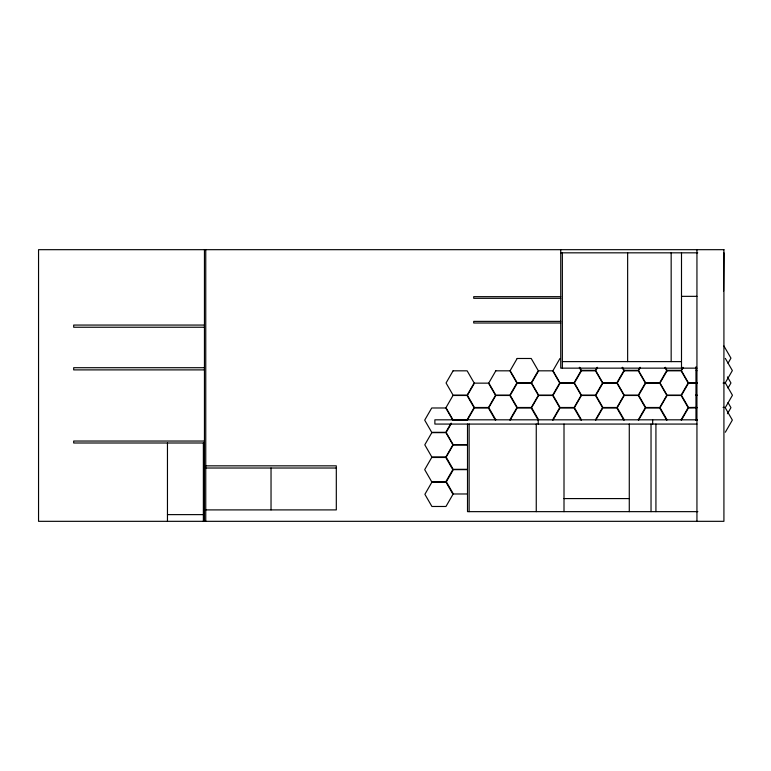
<?xml version="1.0" encoding="UTF-8"?>
<svg xmlns="http://www.w3.org/2000/svg" width="771" height="771" viewBox="0 0 771 771"><rect width="100%" height="100%" fill="white"/><g stroke="black" fill="none" stroke-linecap="round" stroke-linejoin="round"><path stroke-width="1.16" d="M723.583 291.091L723.921 252.83M451.045 423.192L445.773 432.319L431.721 432.319L424.696 420.147L431.721 407.984L445.773 407.984L452.799 420.147M451.421 423.356L446.158 432.483L453.184 444.655L467.236 444.655M467.043 419.819L474.069 407.657L467.043 395.484L452.991 395.484L445.966 407.657L452.991 419.819M467.322 420.147L474.348 407.984L488.4 407.984L495.425 420.147M509.862 419.819L516.888 407.657L509.862 395.484L495.811 395.484L488.785 407.657L495.811 419.819M510.142 420.147L517.168 407.984L531.219 407.984L538.245 420.147M559.977 358.486L552.952 370.658L559.977 382.83L574.029 382.83L581.055 370.658L579.3 367.613M552.672 419.819L559.698 407.657L552.672 395.484L538.621 395.484L531.595 407.657L538.621 419.819M552.952 420.147L559.977 407.984L574.029 407.984L581.055 420.147M597.246 367.285L595.491 370.331L581.44 370.331L579.676 367.285M597.525 367.613L595.771 370.658L602.797 382.83L616.848 382.83L623.874 370.658L622.12 367.613M595.491 419.819L602.517 407.657L595.491 395.484L581.44 395.484L574.414 407.657L581.44 419.819M595.771 420.147L602.797 407.984L616.848 407.984L623.874 420.147M640.055 367.285L638.301 370.331L624.25 370.331L622.496 367.285M640.344 367.613L638.581 370.658L645.606 382.83L659.658 382.83L666.684 370.658L664.93 367.613M638.301 419.819L645.327 407.657L638.301 395.484L624.25 395.484L617.224 407.657L624.25 419.819M638.581 420.147L645.606 407.984L659.658 407.984L666.684 420.147M682.875 367.285L681.121 370.331L667.069 370.331L665.306 367.285M683.154 367.613L681.4 370.658L688.426 382.83L696.618 382.83M681.121 419.819L688.146 407.657L681.121 395.484L667.069 395.484L660.034 407.657L667.069 419.819M681.4 420.147L688.426 407.984L696.945 407.898M728.026 363.228L730.956 358.158L723.93 345.996M725.328 382.744L732.354 370.572L725.328 358.409M728.026 388.064L730.956 382.985L727.448 376.903M727.448 413.738L730.956 407.657L728.026 402.587M725.328 432.232L732.354 420.07L725.328 407.898M560.739 252.83L697.736 252.83M681.497 296.343L696.945 296.343M560.739 296.671L473.712 296.671L473.712 298.31L560.739 298.31M560.739 321.372L473.712 321.372L473.712 323.001L560.739 323.001M204.45 325.063L73.688 325.063L73.688 327.241L204.45 327.241M562.367 361.618L681.497 361.618M204.45 367.709L73.688 367.709L73.688 369.887L204.45 369.887M696.945 368.152L560.739 368.152L560.739 249.679M696.945 370.735L695.962 370.735L695.962 420.301M695.962 382.908L696.945 382.908M695.962 383.071L696.945 383.071M723.082 383.071L725.424 383.071L732.45 395.244L725.424 407.406L723.082 407.406M696.714 383.148L688.522 383.148L681.497 395.321L688.522 407.493L696.945 407.406M695.962 395.08L696.945 395.08M695.962 395.244L696.945 395.244M695.962 395.407L696.945 395.407M695.962 407.57L696.945 407.57M695.962 419.742L696.945 419.742M697.09 419.819L434.873 419.819L434.873 424.069L696.945 424.069M695.962 420.07L696.945 420.07M453.184 420.311L467.236 420.311M204.45 441.041L73.688 441.041L73.688 442.997L204.45 442.997M467.236 444.973L453.184 444.973L446.158 457.145L453.184 469.317L467.236 469.317M205.761 465.838L336.31 465.838L336.31 509.901L205.761 509.901M205.761 468.016L336.31 468.016M467.419 469.645L453.367 469.645L446.342 481.808L453.367 493.98L467.419 493.98M564.006 498.586L629.281 498.586M697.851 511.645L467.505 511.645L467.505 424.069M167.461 514.623L203.371 514.623M696.945 249.679L696.945 521.321M695.962 366.851L695.962 370.331M681.497 252.83L681.497 368.152M671.165 252.83L671.165 361.618M655.928 424.069L655.928 511.645M652.671 419.819L652.671 424.069M651.032 424.069L651.032 511.645M629.281 424.069L629.281 511.645M627.642 252.83L627.642 361.618M564.006 424.069L564.006 511.645M562.367 252.83L562.367 368.152M538.216 419.819L538.216 424.069M536.259 424.069L536.259 511.645M469.134 424.069L469.134 511.645M271.035 468.016L271.035 509.901M205.761 249.679L205.761 521.321M204.45 249.679L204.45 521.321M203.371 442.997L203.371 521.321M167.461 442.997L167.461 521.321M453.088 370.822L446.062 382.985L453.088 395.157L467.139 395.157L474.165 382.985L467.139 370.822L453.088 370.822M431.818 432.647L424.792 444.819L431.818 456.981L445.869 456.981L452.895 444.819L445.869 432.647L431.818 432.647M474.444 383.148L467.419 395.321L474.444 407.493L488.496 407.493L495.522 395.321L488.496 383.148L474.444 383.148M431.721 457.473L424.696 469.645L431.721 481.808L445.773 481.808L452.799 469.645L445.773 457.473L431.721 457.473M495.811 370.822L488.785 382.985L495.811 395.157L509.862 395.157L516.888 382.985L509.862 370.822L495.811 370.822M431.914 482.135L424.888 494.307L431.914 506.48L445.966 506.48L452.991 494.307L445.966 482.135L431.914 482.135M517.168 358.486L510.142 370.658L517.168 382.83L531.219 382.83L538.245 370.658L531.219 358.486L517.168 358.486M517.264 383.148L510.238 395.321L517.264 407.493L531.315 407.493L538.341 395.321L531.315 383.148L517.264 383.148M538.621 370.822L531.595 382.985L538.621 395.157L552.672 395.157L559.698 382.985L552.672 370.822L538.621 370.822M560.074 383.148L553.048 395.321L560.074 407.493L574.125 407.493L581.151 395.321L574.125 383.148L560.074 383.148M581.44 370.822L574.414 382.985L581.44 395.157L595.491 395.157L602.517 382.985L595.491 370.822L581.44 370.822M602.893 383.148L595.867 395.321L602.893 407.493L616.945 407.493L623.97 395.321L616.945 383.148L602.893 383.148M624.25 370.822L617.224 382.985L624.25 395.157L638.301 395.157L645.327 382.985L638.301 370.822L624.25 370.822M645.703 383.148L638.677 395.321L645.703 407.493L659.754 407.493L666.78 395.321L659.754 383.148L645.703 383.148M667.069 370.822L660.034 382.985L667.069 395.157L681.121 395.157L688.146 382.985L681.121 370.822L667.069 370.822M723.921 249.679L38.55 249.679L38.55 521.321L723.921 521.321L723.921 249.679"/></g></svg>
